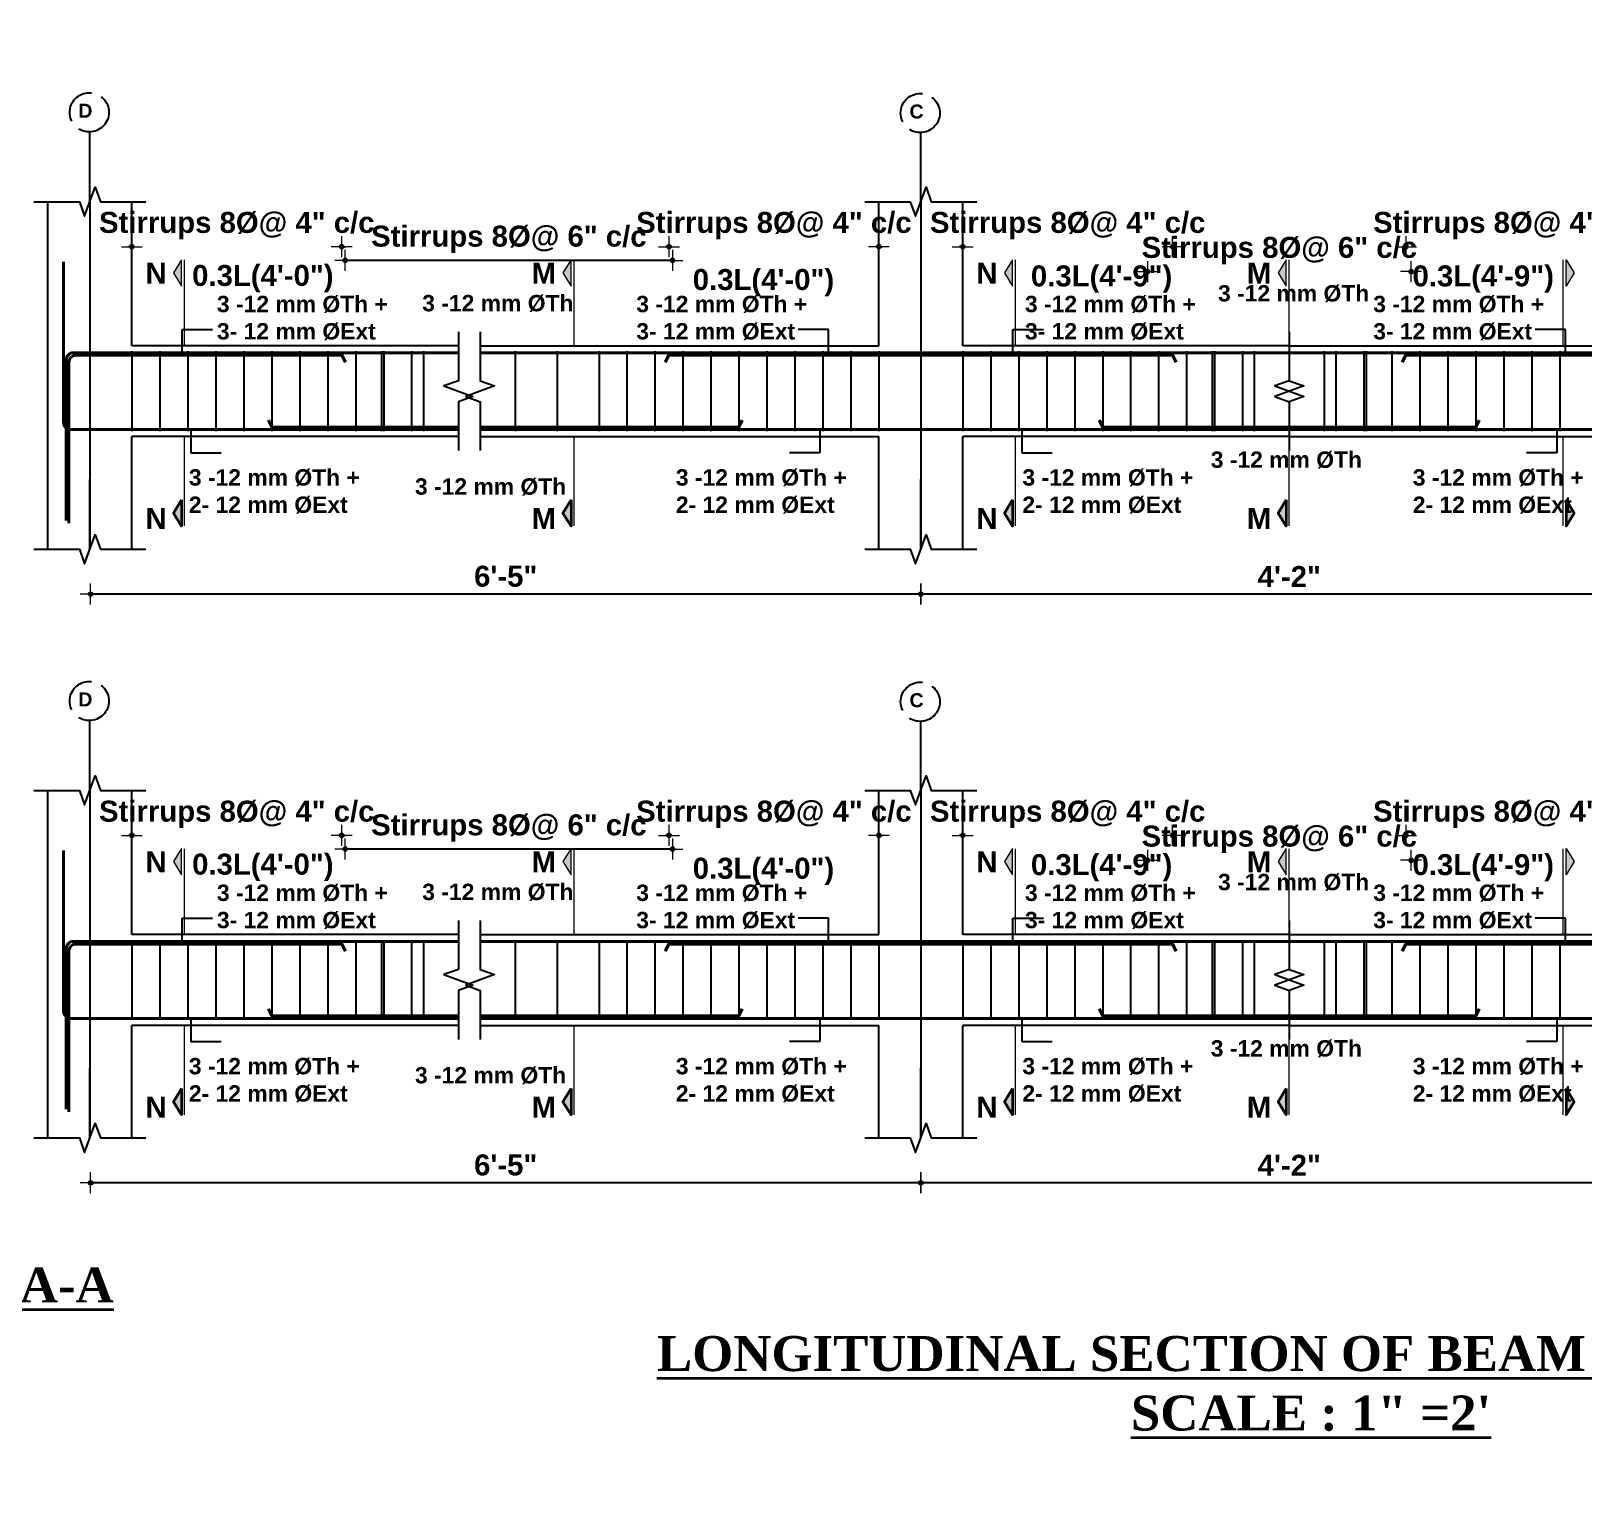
# Model space of a CAD drawing. Header units: inches. Extents: x -12071822 to 12321209, y -1222525 to 1319227.
# Drawn here: x 128550.7 to 128994.4, y 48407.2 to 48822 of the extents above; entities that cross this region are included whole.
import ezdxf

# ---------------------------------------------------------------- set-up
doc = ezdxf.new("R2010")
doc.units = ezdxf.units.IN
doc.header["$MEASUREMENT"] = 0
doc.header["$PDMODE"] = 35
doc.linetypes.add('ACAD_ISO02W100', pattern=[15, 12, -3])
for name, color, linetype, lineweight in [('BAR', 5, 'Continuous', 40), ('Dimension', 130, 'Continuous', 9), ('Hatch', 9, 'Continuous', 9), ('HATCH1', 4, 'ACAD_ISO02W100', 13), ('TEXT', 255, 'Continuous', 35), ('Windows', 151, 'Continuous', 15)]:
    doc.layers.add(name, color=color, linetype=linetype, lineweight=lineweight)
doc.layers.add('STIRRUP', color=10, linetype='Continuous')
doc.styles.add('1.8 str', font='times.ttf', dxfattribs={"width": 0.8, "height": 6})
doc.styles.add('STYLE1', font='arialbd.ttf')
doc.dimstyles.new('1.4', dxfattribs={"dimscale": 0, "dimtxt": 6, "dimasz": 0.5, "dimexe": 2, "dimexo": 9, "dimgap": 2, "dimtad": 1, "dimdec": 0, "dimlfac": 0.5, "dimzin": 3, "dimdsep": 46, "dimlunit": 4, "dimtxsty": '1.8 str', "dimblk": 'DIM', "dimcen": 3, "dimdle": 3, "dimse1": 1, "dimse2": 1, "dimclrd": 256, "dimclre": 256, "dimclrt": 7, "dimadec": 1, "dimazin": 2, "dimtfac": 1, "dimtdec": 0, "dimtix": 1, "dimtofl": 0, "dimtmove": 2, "dimatfit": 3, "dimldrblk": 'ARROW', "dimfxl": 2, "dimfrac": 2, "dimtolj": 2, "dimtzin": 0, "dimarcsym": 0})

# ---------------------------------------------------------------- blocks, each defined once
blk = doc.blocks.new('DIM')
at = {"layer": 'Dimension'}
h = blk.add_hatch(color=256, dxfattribs=at)
h.paths.add_polyline_path([(0, 1.28), (0, 0), (1.28, 0, 0.414214)])
h.paths.add_polyline_path([(1.28, 0), (0, 0), (0, -1.28, 0.414214)])
h.paths.add_polyline_path([(0, 0), (-1.28, 0, 0.414214), (0, -1.28)])
h.paths.add_polyline_path([(0, 1.28, 0.414214), (-1.28, 0), (0, 0)])
for p, q in [((-6, 0), (6, 0)), ((0, 6), (0, -6))]:
    blk.add_line(p, q, dxfattribs=at)
blk.add_circle((0, 0), 1.28, dxfattribs=at)
blk = doc.blocks.new('*D3036')
at = {"layer": 'Defpoints', "color": 0, "ltscale": 10, "transparency": 16777216}
for p in [(128817.1, 48592.05), (128817.1, 48578.51), (128877.1, 48560.99)]:
    blk.add_point(p, dxfattribs=at)
at = {"layer": 'Dimension', "lineweight": -2, "ltscale": 10, "transparency": 16777216}
for p, q in [((128816.6, 48592.05), (128816.1, 48592.05)), ((128877.6, 48592.05), (128878.1, 48592.05))]:
    blk.add_line(p, q, dxfattribs=at)
at = {"layer": 'Dimension', "lineweight": -2, "ltscale": 10, "transparency": 16777216, "xscale": 0.5, "yscale": 0.5, "zscale": 0.5}
blk.add_blockref('DIM', (128817.1, 48592.05), dxfattribs=at)
at = {"layer": 'Dimension', "lineweight": -2, "ltscale": 10, "transparency": 16777216, "xscale": 0.5, "yscale": 0.5, "zscale": 0.5, "rotation": 180}
blk.add_blockref('DIM', (128877.1, 48592.05), dxfattribs=at)
at = {"layer": 'Dimension', "color": 7, "ltscale": 10, "transparency": 16777216, "insert": (128847.1, 48598.07), "char_height": 6, "attachment_point": 5, "style": 'STYLE1'}
blk.add_mtext('\\A2;Stirrups 8%%C@ 4" c/c', dxfattribs=at)
blk = doc.blocks.new('ARROW')
at = {"layer": 'Hatch'}
h = blk.add_hatch(color=256, dxfattribs=at)
h.dxf.hatch_style = 1
h.paths.add_polyline_path([(12191115.76, -1270860.08), (12191485.38, -1270660.08), (12191115.76, -1270660.08)])
for p, q in [((12191115.76, -1270860.08), (12191115.76, -1270060.08)), ((12191015.76, -1270160.08), (12196382.95, -1270160.08)), ((12191485.38, -1270660.08), (12190746.15, -1270660.08)), ((12190746.15, -1270660.08), (12191115.76, -1270860.08)), ((12191485.38, -1270660.08), (12191115.76, -1270860.08))]:
    blk.add_line(p, q, dxfattribs=at)
blk = doc.blocks.new('*D3037')
at = {"layer": 'Defpoints', "color": 0, "ltscale": 10, "transparency": 16777216}
for p in [(128793.1, 48592.05), (128793.1, 48578.51), (128733.1, 48560.99)]:
    blk.add_point(p, dxfattribs=at)
at = {"layer": 'Dimension', "lineweight": -2, "ltscale": 10, "transparency": 16777216}
for p, q in [((128732.6, 48592.05), (128732.1, 48592.05)), ((128793.6, 48592.05), (128794.1, 48592.05))]:
    blk.add_line(p, q, dxfattribs=at)
at = {"layer": 'Dimension', "lineweight": -2, "ltscale": 10, "transparency": 16777216, "xscale": 0.5, "yscale": 0.5, "zscale": 0.5}
blk.add_blockref('DIM', (128733.1, 48592.05), dxfattribs=at)
at = {"layer": 'Dimension', "lineweight": -2, "ltscale": 10, "transparency": 16777216, "xscale": 0.5, "yscale": 0.5, "zscale": 0.5, "rotation": 180}
blk.add_blockref('DIM', (128793.1, 48592.05), dxfattribs=at)
at = {"layer": 'Dimension', "color": 7, "ltscale": 10, "transparency": 16777216, "insert": (128763.1, 48598.07), "char_height": 6, "attachment_point": 5, "style": 'STYLE1'}
blk.add_mtext('\\A2;Stirrups 8%%C@ 4" c/c', dxfattribs=at)
blk = doc.blocks.new('*D3038')
at = {"layer": 'Defpoints', "color": 0, "ltscale": 10, "transparency": 16777216}
for p in [(128579.53, 48592.05), (128579.53, 48578.51), (128639.53, 48560.99)]:
    blk.add_point(p, dxfattribs=at)
at = {"layer": 'Dimension', "lineweight": -2, "ltscale": 10, "transparency": 16777216}
for p, q in [((128579.03, 48592.05), (128578.53, 48592.05)), ((128640.03, 48592.05), (128640.53, 48592.05))]:
    blk.add_line(p, q, dxfattribs=at)
at = {"layer": 'Dimension', "lineweight": -2, "ltscale": 10, "transparency": 16777216, "xscale": 0.5, "yscale": 0.5, "zscale": 0.5}
blk.add_blockref('DIM', (128579.53, 48592.05), dxfattribs=at)
at = {"layer": 'Dimension', "lineweight": -2, "ltscale": 10, "transparency": 16777216, "xscale": 0.5, "yscale": 0.5, "zscale": 0.5, "rotation": 180}
blk.add_blockref('DIM', (128639.53, 48592.05), dxfattribs=at)
at = {"layer": 'Dimension', "color": 7, "ltscale": 10, "transparency": 16777216, "insert": (128609.53, 48598.07), "char_height": 6, "attachment_point": 5, "style": 'STYLE1'}
blk.add_mtext('\\A2;Stirrups 8%%C@ 4" c/c', dxfattribs=at)
blk = doc.blocks.new('*D3039')
at = {"layer": 'Defpoints', "color": 0, "ltscale": 10, "transparency": 16777216}
for p in [(128640.54, 48588.14), (128640.54, 48556.71), (128734.11, 48556.71)]:
    blk.add_point(p, dxfattribs=at)
at = {"layer": 'Dimension', "lineweight": -2, "ltscale": 10, "transparency": 16777216}
blk.add_line((128733.61, 48588.14), (128641.04, 48588.14), dxfattribs=at)
at = {"layer": 'Dimension', "lineweight": -2, "ltscale": 10, "transparency": 16777216, "xscale": 0.5, "yscale": 0.5, "zscale": 0.5, "rotation": 180}
blk.add_blockref('DIM', (128640.54, 48588.14), dxfattribs=at)
at = {"layer": 'Dimension', "lineweight": -2, "ltscale": 10, "transparency": 16777216, "xscale": 0.5, "yscale": 0.5, "zscale": 0.5}
blk.add_blockref('DIM', (128734.11, 48588.14), dxfattribs=at)
at = {"layer": 'Dimension', "color": 7, "ltscale": 10, "transparency": 16777216, "insert": (128687.32, 48594.16), "char_height": 6, "attachment_point": 5, "style": 'STYLE1'}
blk.add_mtext('\\A2;Stirrups 8%%C@ 6" c/c', dxfattribs=at)
blk = doc.blocks.new('*D3040')
at = {"layer": 'Defpoints', "color": 0, "ltscale": 10, "transparency": 16777216}
for p in [(128805.1, 48505.55), (129015.8, 48505.55), (128805.1, 48492.74)]:
    blk.add_point(p, dxfattribs=at)
at = {"layer": 'Dimension', "lineweight": -2, "ltscale": 10, "transparency": 16777216}
blk.add_line((129015.3, 48492.74), (128805.6, 48492.74), dxfattribs=at)
at = {"layer": 'Dimension', "lineweight": -2, "ltscale": 10, "transparency": 16777216, "xscale": 0.5, "yscale": 0.5, "zscale": 0.5, "rotation": 180}
blk.add_blockref('DIM', (128805.1, 48492.74), dxfattribs=at)
at = {"layer": 'Dimension', "lineweight": -2, "ltscale": 10, "transparency": 16777216, "xscale": 0.5, "yscale": 0.5, "zscale": 0.5}
blk.add_blockref('DIM', (129015.8, 48492.74), dxfattribs=at)
at = {"layer": 'Dimension', "color": 7, "ltscale": 10, "transparency": 16777216, "insert": (128910.45, 48497.75), "char_height": 6, "attachment_point": 5, "style": 'STYLE1'}
blk.add_mtext('\\A2;4\'-2"', dxfattribs=at)
blk = doc.blocks.new('*D3041')
at = {"layer": 'Defpoints', "color": 0, "ltscale": 10, "transparency": 16777216}
for p in [(128567.75, 48505.55), (128805.1, 48505.55), (128567.75, 48492.74)]:
    blk.add_point(p, dxfattribs=at)
at = {"layer": 'Dimension', "lineweight": -2, "ltscale": 10, "transparency": 16777216}
blk.add_line((128804.6, 48492.74), (128568.25, 48492.74), dxfattribs=at)
at = {"layer": 'Dimension', "lineweight": -2, "ltscale": 10, "transparency": 16777216, "xscale": 0.5, "yscale": 0.5, "zscale": 0.5, "rotation": 180}
blk.add_blockref('DIM', (128567.75, 48492.74), dxfattribs=at)
at = {"layer": 'Dimension', "lineweight": -2, "ltscale": 10, "transparency": 16777216, "xscale": 0.5, "yscale": 0.5, "zscale": 0.5}
blk.add_blockref('DIM', (128805.1, 48492.74), dxfattribs=at)
at = {"layer": 'Dimension', "color": 7, "ltscale": 10, "transparency": 16777216, "insert": (128686.42, 48497.8), "char_height": 6, "attachment_point": 5, "style": 'STYLE1'}
blk.add_mtext('\\A2;6\'-5"', dxfattribs=at)
blk = doc.blocks.new('*D3044')
at = {"layer": 'Defpoints', "color": 0, "ltscale": 10, "transparency": 16777216}
for p in [(128945.29, 48584.92), (128869.94, 48568.37), (128945.29, 48553.86)]:
    blk.add_point(p, dxfattribs=at)
at = {"layer": 'Dimension', "lineweight": -2, "ltscale": 10, "transparency": 16777216}
for p, q in [((128869.44, 48584.92), (128868.94, 48584.92)), ((128945.79, 48584.92), (128946.29, 48584.92))]:
    blk.add_line(p, q, dxfattribs=at)
at = {"layer": 'Dimension', "lineweight": -2, "ltscale": 10, "transparency": 16777216, "xscale": 0.5, "yscale": 0.5, "zscale": 0.5}
blk.add_blockref('DIM', (128869.94, 48584.92), dxfattribs=at)
at = {"layer": 'Dimension', "lineweight": -2, "ltscale": 10, "transparency": 16777216, "xscale": 0.5, "yscale": 0.5, "zscale": 0.5, "rotation": 180}
blk.add_blockref('DIM', (128945.29, 48584.92), dxfattribs=at)
at = {"layer": 'Dimension', "color": 7, "ltscale": 10, "transparency": 16777216, "insert": (128907.61, 48590.94), "char_height": 6, "attachment_point": 5, "style": 'STYLE1'}
blk.add_mtext('\\A2;Stirrups 8%%C@ 6" c/c', dxfattribs=at)
blk = doc.blocks.new('*D3045')
at = {"layer": 'Defpoints', "color": 0, "ltscale": 10, "transparency": 16777216}
for p in [(129003.8, 48592.05), (129003.8, 48578.51), (128943.8, 48560.99)]:
    blk.add_point(p, dxfattribs=at)
at = {"layer": 'Dimension', "lineweight": -2, "ltscale": 10, "transparency": 16777216}
for p, q in [((128943.3, 48592.05), (128942.8, 48592.05)), ((129004.3, 48592.05), (129004.8, 48592.05))]:
    blk.add_line(p, q, dxfattribs=at)
at = {"layer": 'Dimension', "lineweight": -2, "ltscale": 10, "transparency": 16777216, "xscale": 0.5, "yscale": 0.5, "zscale": 0.5}
blk.add_blockref('DIM', (128943.8, 48592.05), dxfattribs=at)
at = {"layer": 'Dimension', "lineweight": -2, "ltscale": 10, "transparency": 16777216, "xscale": 0.5, "yscale": 0.5, "zscale": 0.5, "rotation": 180}
blk.add_blockref('DIM', (129003.8, 48592.05), dxfattribs=at)
at = {"layer": 'Dimension', "color": 7, "ltscale": 10, "transparency": 16777216, "insert": (128973.8, 48598.07), "char_height": 6, "attachment_point": 5, "style": 'STYLE1'}
blk.add_mtext('\\A2;Stirrups 8%%C@ 4" c/c', dxfattribs=at)
blk = doc.blocks.new('*D3047')
at = {"layer": 'Defpoints', "color": 0, "ltscale": 10, "transparency": 16777216}
for p in [(128817.1, 48760.34), (128817.1, 48746.8), (128877.1, 48729.28)]:
    blk.add_point(p, dxfattribs=at)
at = {"layer": 'Dimension', "lineweight": -2, "ltscale": 10, "transparency": 16777216}
for p, q in [((128816.6, 48760.34), (128816.1, 48760.34)), ((128877.6, 48760.34), (128878.1, 48760.34))]:
    blk.add_line(p, q, dxfattribs=at)
at = {"layer": 'Dimension', "lineweight": -2, "ltscale": 10, "transparency": 16777216, "xscale": 0.5, "yscale": 0.5, "zscale": 0.5}
blk.add_blockref('DIM', (128817.1, 48760.34), dxfattribs=at)
at = {"layer": 'Dimension', "lineweight": -2, "ltscale": 10, "transparency": 16777216, "xscale": 0.5, "yscale": 0.5, "zscale": 0.5, "rotation": 180}
blk.add_blockref('DIM', (128877.1, 48760.34), dxfattribs=at)
at = {"layer": 'Dimension', "color": 7, "ltscale": 10, "transparency": 16777216, "insert": (128847.1, 48766.37), "char_height": 6, "attachment_point": 5, "style": 'STYLE1'}
blk.add_mtext('\\A2;Stirrups 8%%C@ 4" c/c', dxfattribs=at)
blk = doc.blocks.new('*D3048')
at = {"layer": 'Defpoints', "color": 0, "ltscale": 10, "transparency": 16777216}
for p in [(128793.1, 48760.34), (128793.1, 48746.8), (128733.1, 48729.28)]:
    blk.add_point(p, dxfattribs=at)
at = {"layer": 'Dimension', "lineweight": -2, "ltscale": 10, "transparency": 16777216}
for p, q in [((128732.6, 48760.34), (128732.1, 48760.34)), ((128793.6, 48760.34), (128794.1, 48760.34))]:
    blk.add_line(p, q, dxfattribs=at)
at = {"layer": 'Dimension', "lineweight": -2, "ltscale": 10, "transparency": 16777216, "xscale": 0.5, "yscale": 0.5, "zscale": 0.5}
blk.add_blockref('DIM', (128733.1, 48760.34), dxfattribs=at)
at = {"layer": 'Dimension', "lineweight": -2, "ltscale": 10, "transparency": 16777216, "xscale": 0.5, "yscale": 0.5, "zscale": 0.5, "rotation": 180}
blk.add_blockref('DIM', (128793.1, 48760.34), dxfattribs=at)
at = {"layer": 'Dimension', "color": 7, "ltscale": 10, "transparency": 16777216, "insert": (128763.1, 48766.37), "char_height": 6, "attachment_point": 5, "style": 'STYLE1'}
blk.add_mtext('\\A2;Stirrups 8%%C@ 4" c/c', dxfattribs=at)
blk = doc.blocks.new('*D3049')
at = {"layer": 'Defpoints', "color": 0, "ltscale": 10, "transparency": 16777216}
for p in [(128579.53, 48760.34), (128579.53, 48746.8), (128639.53, 48729.28)]:
    blk.add_point(p, dxfattribs=at)
at = {"layer": 'Dimension', "lineweight": -2, "ltscale": 10, "transparency": 16777216}
for p, q in [((128579.03, 48760.34), (128578.53, 48760.34)), ((128640.03, 48760.34), (128640.53, 48760.34))]:
    blk.add_line(p, q, dxfattribs=at)
at = {"layer": 'Dimension', "lineweight": -2, "ltscale": 10, "transparency": 16777216, "xscale": 0.5, "yscale": 0.5, "zscale": 0.5}
blk.add_blockref('DIM', (128579.53, 48760.34), dxfattribs=at)
at = {"layer": 'Dimension', "lineweight": -2, "ltscale": 10, "transparency": 16777216, "xscale": 0.5, "yscale": 0.5, "zscale": 0.5, "rotation": 180}
blk.add_blockref('DIM', (128639.53, 48760.34), dxfattribs=at)
at = {"layer": 'Dimension', "color": 7, "ltscale": 10, "transparency": 16777216, "insert": (128609.53, 48766.37), "char_height": 6, "attachment_point": 5, "style": 'STYLE1'}
blk.add_mtext('\\A2;Stirrups 8%%C@ 4" c/c', dxfattribs=at)
blk = doc.blocks.new('*D3050')
at = {"layer": 'Defpoints', "color": 0, "ltscale": 10, "transparency": 16777216}
for p in [(128640.54, 48756.43), (128640.54, 48725), (128734.11, 48725)]:
    blk.add_point(p, dxfattribs=at)
at = {"layer": 'Dimension', "lineweight": -2, "ltscale": 10, "transparency": 16777216}
blk.add_line((128733.61, 48756.43), (128641.04, 48756.43), dxfattribs=at)
at = {"layer": 'Dimension', "lineweight": -2, "ltscale": 10, "transparency": 16777216, "xscale": 0.5, "yscale": 0.5, "zscale": 0.5, "rotation": 180}
blk.add_blockref('DIM', (128640.54, 48756.43), dxfattribs=at)
at = {"layer": 'Dimension', "lineweight": -2, "ltscale": 10, "transparency": 16777216, "xscale": 0.5, "yscale": 0.5, "zscale": 0.5}
blk.add_blockref('DIM', (128734.11, 48756.43), dxfattribs=at)
at = {"layer": 'Dimension', "color": 7, "ltscale": 10, "transparency": 16777216, "insert": (128687.32, 48762.45), "char_height": 6, "attachment_point": 5, "style": 'STYLE1'}
blk.add_mtext('\\A2;Stirrups 8%%C@ 6" c/c', dxfattribs=at)
blk = doc.blocks.new('*D3051')
at = {"layer": 'Defpoints', "color": 0, "ltscale": 10, "transparency": 16777216}
for p in [(128805.1, 48673.84), (129015.8, 48673.84), (128805.1, 48661.03)]:
    blk.add_point(p, dxfattribs=at)
at = {"layer": 'Dimension', "lineweight": -2, "ltscale": 10, "transparency": 16777216}
blk.add_line((129015.3, 48661.03), (128805.6, 48661.03), dxfattribs=at)
at = {"layer": 'Dimension', "lineweight": -2, "ltscale": 10, "transparency": 16777216, "xscale": 0.5, "yscale": 0.5, "zscale": 0.5, "rotation": 180}
blk.add_blockref('DIM', (128805.1, 48661.03), dxfattribs=at)
at = {"layer": 'Dimension', "lineweight": -2, "ltscale": 10, "transparency": 16777216, "xscale": 0.5, "yscale": 0.5, "zscale": 0.5}
blk.add_blockref('DIM', (129015.8, 48661.03), dxfattribs=at)
at = {"layer": 'Dimension', "color": 7, "ltscale": 10, "transparency": 16777216, "insert": (128910.45, 48666.04), "char_height": 6, "attachment_point": 5, "style": 'STYLE1'}
blk.add_mtext('\\A2;4\'-2"', dxfattribs=at)
blk = doc.blocks.new('*D3052')
at = {"layer": 'Defpoints', "color": 0, "ltscale": 10, "transparency": 16777216}
for p in [(128567.75, 48673.84), (128805.1, 48673.84), (128567.75, 48661.03)]:
    blk.add_point(p, dxfattribs=at)
at = {"layer": 'Dimension', "lineweight": -2, "ltscale": 10, "transparency": 16777216}
blk.add_line((128804.6, 48661.03), (128568.25, 48661.03), dxfattribs=at)
at = {"layer": 'Dimension', "lineweight": -2, "ltscale": 10, "transparency": 16777216, "xscale": 0.5, "yscale": 0.5, "zscale": 0.5, "rotation": 180}
blk.add_blockref('DIM', (128567.75, 48661.03), dxfattribs=at)
at = {"layer": 'Dimension', "lineweight": -2, "ltscale": 10, "transparency": 16777216, "xscale": 0.5, "yscale": 0.5, "zscale": 0.5}
blk.add_blockref('DIM', (128805.1, 48661.03), dxfattribs=at)
at = {"layer": 'Dimension', "color": 7, "ltscale": 10, "transparency": 16777216, "insert": (128686.42, 48666.1), "char_height": 6, "attachment_point": 5, "style": 'STYLE1'}
blk.add_mtext('\\A2;6\'-5"', dxfattribs=at)
blk = doc.blocks.new('*D3055')
at = {"layer": 'Defpoints', "color": 0, "ltscale": 10, "transparency": 16777216}
for p in [(128945.29, 48753.21), (128869.94, 48736.67), (128945.29, 48722.15)]:
    blk.add_point(p, dxfattribs=at)
at = {"layer": 'Dimension', "lineweight": -2, "ltscale": 10, "transparency": 16777216}
for p, q in [((128869.44, 48753.21), (128868.94, 48753.21)), ((128945.79, 48753.21), (128946.29, 48753.21))]:
    blk.add_line(p, q, dxfattribs=at)
at = {"layer": 'Dimension', "lineweight": -2, "ltscale": 10, "transparency": 16777216, "xscale": 0.5, "yscale": 0.5, "zscale": 0.5}
blk.add_blockref('DIM', (128869.94, 48753.21), dxfattribs=at)
at = {"layer": 'Dimension', "lineweight": -2, "ltscale": 10, "transparency": 16777216, "xscale": 0.5, "yscale": 0.5, "zscale": 0.5, "rotation": 180}
blk.add_blockref('DIM', (128945.29, 48753.21), dxfattribs=at)
at = {"layer": 'Dimension', "color": 7, "ltscale": 10, "transparency": 16777216, "insert": (128907.61, 48759.23), "char_height": 6, "attachment_point": 5, "style": 'STYLE1'}
blk.add_mtext('\\A2;Stirrups 8%%C@ 6" c/c', dxfattribs=at)
blk = doc.blocks.new('*D3056')
at = {"layer": 'Defpoints', "color": 0, "ltscale": 10, "transparency": 16777216}
for p in [(129003.8, 48760.34), (129003.8, 48746.8), (128943.8, 48729.28)]:
    blk.add_point(p, dxfattribs=at)
at = {"layer": 'Dimension', "lineweight": -2, "ltscale": 10, "transparency": 16777216}
for p, q in [((128943.3, 48760.34), (128942.8, 48760.34)), ((129004.3, 48760.34), (129004.8, 48760.34))]:
    blk.add_line(p, q, dxfattribs=at)
at = {"layer": 'Dimension', "lineweight": -2, "ltscale": 10, "transparency": 16777216, "xscale": 0.5, "yscale": 0.5, "zscale": 0.5}
blk.add_blockref('DIM', (128943.8, 48760.34), dxfattribs=at)
at = {"layer": 'Dimension', "lineweight": -2, "ltscale": 10, "transparency": 16777216, "xscale": 0.5, "yscale": 0.5, "zscale": 0.5, "rotation": 180}
blk.add_blockref('DIM', (129003.8, 48760.34), dxfattribs=at)
at = {"layer": 'Dimension', "color": 7, "ltscale": 10, "transparency": 16777216, "insert": (128973.8, 48766.37), "char_height": 6, "attachment_point": 5, "style": 'STYLE1'}
blk.add_mtext('\\A2;Stirrups 8%%C@ 4" c/c', dxfattribs=at)

msp = doc.modelspace()

# ---------------------------------------------------------------- hatches: boundary and pattern name
at = {"layer": 'TEXT', "ltscale": 10}
for points in [[(128593.73, 48756.58), (128593.73, 48749.08), (128591.42, 48752.83)], [(128705.11, 48756.58), (128705.11, 48749.08), (128702.8, 48752.83)], [(128831.3, 48756.58), (128831.3, 48749.08), (128828.99, 48752.83)], [(128909.59, 48756.58), (128909.59, 48749.08), (128907.28, 48752.83)], [(128989.6, 48756.58), (128989.6, 48749.08), (128991.91, 48752.83)], [(128593.73, 48680.44), (128593.73, 48687.94), (128591.42, 48684.19)], [(128705.11, 48680.44), (128705.11, 48687.94), (128702.8, 48684.19)], [(128831.3, 48680.44), (128831.3, 48687.94), (128828.99, 48684.19)], [(128909.59, 48680.44), (128909.59, 48687.94), (128907.28, 48684.19)], [(128989.6, 48680.44), (128989.6, 48687.94), (128991.91, 48684.19)], [(128593.73, 48588.29), (128593.73, 48580.79), (128591.42, 48584.54)], [(128705.11, 48588.29), (128705.11, 48580.79), (128702.8, 48584.54)], [(128831.3, 48588.29), (128831.3, 48580.79), (128828.99, 48584.54)], [(128909.59, 48588.29), (128909.59, 48580.79), (128907.28, 48584.54)], [(128989.6, 48588.29), (128989.6, 48580.79), (128991.91, 48584.54)], [(128593.73, 48512.15), (128593.73, 48519.65), (128591.42, 48515.9)], [(128705.11, 48512.15), (128705.11, 48519.65), (128702.8, 48515.9)], [(128831.3, 48512.15), (128831.3, 48519.65), (128828.99, 48515.9)], [(128909.59, 48512.15), (128909.59, 48519.65), (128907.28, 48515.9)], [(128989.6, 48512.15), (128989.6, 48519.65), (128991.91, 48515.9)]]:
    msp.add_hatch(color=256, dxfattribs=at).paths.add_polyline_path(points)

# ---------------------------------------------------------------- linework, layer by layer
for p, q in [((128567.53, 48773.2), (128567.53, 48793.15)), ((128805.1, 48773.2), (128805.1, 48793.15)), ((128567.53, 48773.2), (128567.53, 48673.84)), ((128805.1, 48773.2), (128805.1, 48673.84)), ((128567.53, 48673.84), (128567.53, 48693.8)), ((128805.1, 48673.84), (128805.1, 48693.8)), ((128567.53, 48604.91), (128567.53, 48624.86)), ((128805.1, 48604.91), (128805.1, 48624.86)), ((128567.53, 48604.91), (128567.53, 48505.55)), ((128805.1, 48604.91), (128805.1, 48505.55)), ((128567.53, 48505.55), (128567.53, 48525.5)), ((128805.1, 48505.55), (128805.1, 48525.5))]:
    msp.add_line(p, q)
at = {"ltscale": 10}
for p, q in [((128555.53, 48729.28), (128555.53, 48773.2)), ((128579.53, 48732.03), (128579.53, 48773.2)), ((128793.1, 48732.03), (128793.1, 48773.2)), ((128817.1, 48732.03), (128817.1, 48773.2)), ((128555.53, 48673.84), (128555.53, 48729.28)), ((128672.88, 48732.03), (128579.53, 48732.03)), ((128679.1, 48732.03), (128793.1, 48732.03)), ((128910.45, 48732.03), (128817.1, 48732.03)), ((128910.45, 48732.03), (129003.8, 48732.03)), ((128672.88, 48706.03), (128579.53, 48706.03)), ((128579.53, 48673.84), (128579.53, 48706.03)), ((128679.1, 48706.03), (128793.1, 48706.03)), ((128793.1, 48673.84), (128793.1, 48706.03)), ((128910.45, 48706.03), (128817.1, 48706.03)), ((128817.1, 48673.84), (128817.1, 48706.03)), ((128910.45, 48706.03), (129003.8, 48706.03)), ((128555.53, 48560.99), (128555.53, 48604.91)), ((128579.53, 48563.74), (128579.53, 48604.91)), ((128793.1, 48563.74), (128793.1, 48604.91)), ((128817.1, 48563.74), (128817.1, 48604.91)), ((128672.88, 48563.74), (128579.53, 48563.74)), ((128679.1, 48563.74), (128793.1, 48563.74)), ((128910.45, 48563.74), (128817.1, 48563.74)), ((128910.45, 48563.74), (129003.8, 48563.74)), ((128555.53, 48505.55), (128555.53, 48560.99)), ((128672.88, 48537.74), (128579.53, 48537.74)), ((128579.53, 48505.55), (128579.53, 48537.74)), ((128679.1, 48537.74), (128793.1, 48537.74)), ((128793.1, 48505.55), (128793.1, 48537.74)), ((128910.45, 48537.74), (128817.1, 48537.74)), ((128817.1, 48505.55), (128817.1, 48537.74)), ((128910.45, 48537.74), (129003.8, 48537.74))]:
    msp.add_line(p, q, dxfattribs=at)
at = {"linetype": 'Continuous', "ltscale": 10}
for points in [[(128551.53, 48773.2), (128564.53, 48773.2), (128566.03, 48769.08), (128569.03, 48777.32), (128570.53, 48773.2), (128583.53, 48773.2)], [(128789.1, 48773.2), (128802.1, 48773.2), (128803.6, 48769.08), (128806.6, 48777.32), (128808.1, 48773.2), (128821.1, 48773.2)], [(128672.88, 48736.03), (128672.88, 48722.03), (128668.76, 48720.53), (128677, 48717.53), (128672.88, 48716.03), (128672.88, 48702.03)], [(128672.88, 48736.03), (128672.88, 48722.03), (128668.76, 48720.53), (128677, 48717.53), (128672.88, 48716.03), (128672.88, 48702.03)], [(128679.1, 48736.03), (128679.1, 48722.03), (128683.22, 48720.53), (128674.98, 48717.53), (128679.1, 48716.03), (128679.1, 48702.03)], [(128679.1, 48736.03), (128679.1, 48722.03), (128683.22, 48720.53), (128674.98, 48717.53), (128679.1, 48716.03), (128679.1, 48702.03)], [(128910.45, 48736.03), (128910.45, 48722.03), (128906.33, 48720.53), (128914.57, 48717.53), (128910.45, 48716.03), (128910.45, 48702.03)], [(128910.45, 48736.03), (128910.45, 48722.03), (128906.33, 48720.53), (128914.57, 48717.53), (128910.45, 48716.03), (128910.45, 48702.03)], [(128910.45, 48736.03), (128910.45, 48722.03), (128914.57, 48720.53), (128906.33, 48717.53), (128910.45, 48716.03), (128910.45, 48702.03)], [(128910.45, 48736.03), (128910.45, 48722.03), (128914.57, 48720.53), (128906.33, 48717.53), (128910.45, 48716.03), (128910.45, 48702.03)], [(128551.53, 48673.84), (128564.53, 48673.84), (128566.03, 48669.72), (128569.03, 48677.96), (128570.53, 48673.84), (128583.53, 48673.84)], [(128789.1, 48673.84), (128802.1, 48673.84), (128803.6, 48669.72), (128806.6, 48677.96), (128808.1, 48673.84), (128821.1, 48673.84)], [(128551.53, 48604.91), (128564.53, 48604.91), (128566.03, 48600.79), (128569.03, 48609.03), (128570.53, 48604.91), (128583.53, 48604.91)], [(128789.1, 48604.91), (128802.1, 48604.91), (128803.6, 48600.79), (128806.6, 48609.03), (128808.1, 48604.91), (128821.1, 48604.91)], [(128672.88, 48567.74), (128672.88, 48553.74), (128668.76, 48552.24), (128677, 48549.24), (128672.88, 48547.74), (128672.88, 48533.74)], [(128672.88, 48567.74), (128672.88, 48553.74), (128668.76, 48552.24), (128677, 48549.24), (128672.88, 48547.74), (128672.88, 48533.74)], [(128679.1, 48567.74), (128679.1, 48553.74), (128683.22, 48552.24), (128674.98, 48549.24), (128679.1, 48547.74), (128679.1, 48533.74)], [(128679.1, 48567.74), (128679.1, 48553.74), (128683.22, 48552.24), (128674.98, 48549.24), (128679.1, 48547.74), (128679.1, 48533.74)], [(128910.45, 48567.74), (128910.45, 48553.74), (128906.33, 48552.24), (128914.57, 48549.24), (128910.45, 48547.74), (128910.45, 48533.74)], [(128910.45, 48567.74), (128910.45, 48553.74), (128906.33, 48552.24), (128914.57, 48549.24), (128910.45, 48547.74), (128910.45, 48533.74)], [(128910.45, 48567.74), (128910.45, 48553.74), (128914.57, 48552.24), (128906.33, 48549.24), (128910.45, 48547.74), (128910.45, 48533.74)], [(128910.45, 48567.74), (128910.45, 48553.74), (128914.57, 48552.24), (128906.33, 48549.24), (128910.45, 48547.74), (128910.45, 48533.74)], [(128551.53, 48505.55), (128564.53, 48505.55), (128566.03, 48501.43), (128569.03, 48509.67), (128570.53, 48505.55), (128583.53, 48505.55)], [(128789.1, 48505.55), (128802.1, 48505.55), (128803.6, 48501.43), (128806.6, 48509.67), (128808.1, 48505.55), (128821.1, 48505.55)]]:
    msp.add_lwpolyline(points, dxfattribs=at)
at = {"layer": 'BAR', "ltscale": 10}
for p, q in [((128567.53, 48730.03), (128672.88, 48730.03)), ((128805.1, 48730.03), (128679.1, 48730.03)), ((128805.1, 48730.03), (128910.45, 48730.03)), ((129015.8, 48730.03), (128910.45, 48730.03)), ((128567.53, 48708.03), (128672.88, 48708.03)), ((128805.1, 48708.03), (128679.1, 48708.03)), ((128805.1, 48708.03), (128910.45, 48708.03)), ((129015.8, 48708.03), (128910.45, 48708.03)), ((128567.53, 48561.74), (128672.88, 48561.74)), ((128805.1, 48561.74), (128679.1, 48561.74)), ((128805.1, 48561.74), (128910.45, 48561.74)), ((129015.8, 48561.74), (128910.45, 48561.74)), ((128567.53, 48539.74), (128672.88, 48539.74)), ((128805.1, 48539.74), (128679.1, 48539.74)), ((128805.1, 48539.74), (128910.45, 48539.74)), ((129015.8, 48539.74), (128910.45, 48539.74))]:
    msp.add_line(p, q, dxfattribs=at)
for points in [[(128579.53, 48708.03), (128562.05, 48708.03, -0.414214), (128560.03, 48710.05), (128560.03, 48756.03)], [(128560.78, 48682.03), (128560.78, 48728.02, -0.414214), (128562.8, 48730.03), (128579.53, 48730.03)], [(128561.53, 48681.28), (128561.53, 48727.27, -0.414214), (128563.55, 48729.28), (128579.53, 48729.28)], [(128579.53, 48539.74), (128562.05, 48539.74, -0.414214), (128560.03, 48541.76), (128560.03, 48587.74)], [(128560.78, 48513.74), (128560.78, 48559.73, -0.414214), (128562.8, 48561.74), (128579.53, 48561.74)], [(128561.53, 48512.99), (128561.53, 48558.98, -0.414214), (128563.55, 48560.99), (128579.53, 48560.99)]]:
    msp.add_lwpolyline(points, format="xyb", dxfattribs=at)
for points in [[(128640.58, 48727.28), (128639.53, 48729.28), (128567.53, 48729.28)], [(128732.06, 48727.28), (128733.1, 48729.28), (128805.1, 48729.28)], [(128878.14, 48727.28), (128877.1, 48729.28), (128805.1, 48729.28)], [(128942.76, 48727.28), (128943.8, 48729.28), (129015.8, 48729.28)], [(128618.58, 48710.78), (128619.53, 48708.78), (128672.88, 48708.78)], [(128754.05, 48710.78), (128753.1, 48708.78), (128679.1, 48708.78)], [(128856.14, 48710.78), (128857.1, 48708.78), (128910.45, 48708.78)], [(128964.76, 48710.78), (128963.8, 48708.78), (128910.45, 48708.78)], [(128640.58, 48558.99), (128639.53, 48560.99), (128567.53, 48560.99)], [(128732.06, 48558.99), (128733.1, 48560.99), (128805.1, 48560.99)], [(128878.14, 48558.99), (128877.1, 48560.99), (128805.1, 48560.99)], [(128942.76, 48558.99), (128943.8, 48560.99), (129015.8, 48560.99)], [(128618.58, 48542.49), (128619.53, 48540.49), (128672.88, 48540.49)], [(128754.05, 48542.49), (128753.1, 48540.49), (128679.1, 48540.49)], [(128856.14, 48542.49), (128857.1, 48540.49), (128910.45, 48540.49)], [(128964.76, 48542.49), (128963.8, 48540.49), (128910.45, 48540.49)]]:
    msp.add_lwpolyline(points, dxfattribs=at)
at = {"layer": 'Dimension', "ltscale": 10}
for p, q in [((128594.59, 48732.03), (128594.59, 48756.53)), ((128705.97, 48732.03), (128705.97, 48756.53)), ((128832.16, 48732.03), (128832.16, 48756.53)), ((128910.45, 48732.03), (128910.45, 48756.53)), ((128988.75, 48732.03), (128988.75, 48756.53)), ((128594.59, 48680.49), (128594.59, 48706.03)), ((128705.97, 48680.49), (128705.97, 48706.03)), ((128832.16, 48680.49), (128832.16, 48706.03)), ((128910.45, 48680.49), (128910.45, 48706.03)), ((128988.75, 48680.49), (128988.75, 48706.03)), ((128594.59, 48563.74), (128594.59, 48588.24)), ((128705.97, 48563.74), (128705.97, 48588.24)), ((128832.16, 48563.74), (128832.16, 48588.24)), ((128910.45, 48563.74), (128910.45, 48588.24)), ((128988.75, 48563.74), (128988.75, 48588.24)), ((128594.59, 48512.2), (128594.59, 48537.74)), ((128705.97, 48512.2), (128705.97, 48537.74)), ((128832.16, 48512.2), (128832.16, 48537.74)), ((128910.45, 48512.2), (128910.45, 48537.74)), ((128988.75, 48512.2), (128988.75, 48537.74))]:
    msp.add_line(p, q, dxfattribs=at)
for points in [[(128593.73, 48749.08), (128593.73, 48756.58), (128591.42, 48752.83), (128593.73, 48749.08)], [(128705.11, 48749.08), (128705.11, 48756.58), (128702.8, 48752.83), (128705.11, 48749.08)], [(128831.3, 48749.08), (128831.3, 48756.58), (128828.99, 48752.83), (128831.3, 48749.08)], [(128909.59, 48749.08), (128909.59, 48756.58), (128907.28, 48752.83), (128909.59, 48749.08)], [(128989.6, 48749.08), (128989.6, 48756.58), (128991.91, 48752.83), (128989.6, 48749.08)], [(128593.73, 48580.79), (128593.73, 48588.29), (128591.42, 48584.54), (128593.73, 48580.79)], [(128705.11, 48580.79), (128705.11, 48588.29), (128702.8, 48584.54), (128705.11, 48580.79)], [(128831.3, 48580.79), (128831.3, 48588.29), (128828.99, 48584.54), (128831.3, 48580.79)], [(128909.59, 48580.79), (128909.59, 48588.29), (128907.28, 48584.54), (128909.59, 48580.79)], [(128989.6, 48580.79), (128989.6, 48588.29), (128991.91, 48584.54), (128989.6, 48580.79)]]:
    msp.add_lwpolyline(points, dxfattribs=at)
at = {"layer": 'HATCH1', "lineweight": 25}
for centre in [(128567.37, 48798.75), (128804.93, 48798.53), (128567.37, 48630.46), (128804.93, 48630.23)]:
    msp.add_circle(centre, 5.6, dxfattribs=at)
at = {"layer": 'STIRRUP'}
for p, q in [((128579.53, 48730.43), (128579.53, 48707.63)), ((128587.53, 48730.43), (128587.53, 48707.63)), ((128595.53, 48730.43), (128595.53, 48707.63)), ((128603.53, 48730.43), (128603.53, 48707.63)), ((128611.53, 48730.43), (128611.53, 48707.63)), ((128619.53, 48730.43), (128619.53, 48707.63)), ((128627.53, 48730.43), (128627.53, 48707.63)), ((128635.53, 48730.43), (128635.53, 48707.63)), ((128643.53, 48730.43), (128643.53, 48707.63)), ((128650.88, 48730.43), (128650.88, 48707.63)), ((128651.53, 48730.43), (128651.53, 48707.63)), ((128659.53, 48730.43), (128659.53, 48707.63)), ((128662.88, 48730.43), (128662.88, 48707.63)), ((128689.1, 48730.43), (128689.1, 48707.63)), ((128701.1, 48730.43), (128701.1, 48707.63)), ((128713.1, 48730.43), (128713.1, 48707.63)), ((128721.1, 48730.43), (128721.1, 48707.63)), ((128729.1, 48730.43), (128729.1, 48707.63)), ((128737.1, 48730.43), (128737.1, 48707.63)), ((128745.1, 48730.43), (128745.1, 48707.63)), ((128753.1, 48730.43), (128753.1, 48707.63)), ((128761.1, 48730.43), (128761.1, 48707.63)), ((128769.1, 48730.43), (128769.1, 48707.63)), ((128777.1, 48730.43), (128777.1, 48707.63)), ((128785.1, 48730.43), (128785.1, 48707.63)), ((128793.1, 48730.43), (128793.1, 48707.63)), ((128817.1, 48730.43), (128817.1, 48707.63)), ((128825.1, 48730.43), (128825.1, 48707.63)), ((128833.1, 48730.43), (128833.1, 48707.63)), ((128841.1, 48730.43), (128841.1, 48707.63)), ((128849.1, 48730.43), (128849.1, 48707.63)), ((128857.1, 48730.43), (128857.1, 48707.63)), ((128865.1, 48730.43), (128865.1, 48707.63)), ((128873.1, 48730.43), (128873.1, 48707.63)), ((128881.1, 48730.43), (128881.1, 48707.63)), ((128888.45, 48730.43), (128888.45, 48707.63)), ((128889.1, 48730.43), (128889.1, 48707.63)), ((128897.1, 48730.43), (128897.1, 48707.63)), ((128900.45, 48730.43), (128900.45, 48707.63)), ((128920.45, 48730.43), (128920.45, 48707.63)), ((128923.8, 48730.43), (128923.8, 48707.63)), ((128931.8, 48730.43), (128931.8, 48707.63)), ((128932.45, 48730.43), (128932.45, 48707.63)), ((128939.8, 48730.43), (128939.8, 48707.63)), ((128947.8, 48730.43), (128947.8, 48707.63)), ((128955.8, 48730.43), (128955.8, 48707.63)), ((128963.8, 48730.43), (128963.8, 48707.63)), ((128971.8, 48730.43), (128971.8, 48707.63)), ((128979.8, 48730.43), (128979.8, 48707.63)), ((128987.8, 48730.43), (128987.8, 48707.63)), ((128579.53, 48562.14), (128579.53, 48539.34)), ((128587.53, 48562.14), (128587.53, 48539.34)), ((128595.53, 48562.14), (128595.53, 48539.34)), ((128603.53, 48562.14), (128603.53, 48539.34)), ((128611.53, 48562.14), (128611.53, 48539.34)), ((128619.53, 48562.14), (128619.53, 48539.34)), ((128627.53, 48562.14), (128627.53, 48539.34)), ((128635.53, 48562.14), (128635.53, 48539.34)), ((128643.53, 48562.14), (128643.53, 48539.34)), ((128650.88, 48562.14), (128650.88, 48539.34)), ((128651.53, 48562.14), (128651.53, 48539.34)), ((128659.53, 48562.14), (128659.53, 48539.34)), ((128662.88, 48562.14), (128662.88, 48539.34)), ((128689.1, 48562.14), (128689.1, 48539.34)), ((128701.1, 48562.14), (128701.1, 48539.34)), ((128713.1, 48562.14), (128713.1, 48539.34)), ((128721.1, 48562.14), (128721.1, 48539.34)), ((128729.1, 48562.14), (128729.1, 48539.34)), ((128737.1, 48562.14), (128737.1, 48539.34)), ((128745.1, 48562.14), (128745.1, 48539.34)), ((128753.1, 48562.14), (128753.1, 48539.34)), ((128761.1, 48562.14), (128761.1, 48539.34)), ((128769.1, 48562.14), (128769.1, 48539.34)), ((128777.1, 48562.14), (128777.1, 48539.34)), ((128785.1, 48562.14), (128785.1, 48539.34)), ((128793.1, 48562.14), (128793.1, 48539.34)), ((128817.1, 48562.14), (128817.1, 48539.34)), ((128825.1, 48562.14), (128825.1, 48539.34)), ((128833.1, 48562.14), (128833.1, 48539.34)), ((128841.1, 48562.14), (128841.1, 48539.34)), ((128849.1, 48562.14), (128849.1, 48539.34)), ((128857.1, 48562.14), (128857.1, 48539.34)), ((128865.1, 48562.14), (128865.1, 48539.34)), ((128873.1, 48562.14), (128873.1, 48539.34)), ((128881.1, 48562.14), (128881.1, 48539.34)), ((128888.45, 48562.14), (128888.45, 48539.34)), ((128889.1, 48562.14), (128889.1, 48539.34)), ((128897.1, 48562.14), (128897.1, 48539.34)), ((128900.45, 48562.14), (128900.45, 48539.34)), ((128920.45, 48562.14), (128920.45, 48539.34)), ((128923.8, 48562.14), (128923.8, 48539.34)), ((128931.8, 48562.14), (128931.8, 48539.34)), ((128932.45, 48562.14), (128932.45, 48539.34)), ((128939.8, 48562.14), (128939.8, 48539.34)), ((128947.8, 48562.14), (128947.8, 48539.34)), ((128955.8, 48562.14), (128955.8, 48539.34)), ((128963.8, 48562.14), (128963.8, 48539.34)), ((128971.8, 48562.14), (128971.8, 48539.34)), ((128979.8, 48562.14), (128979.8, 48539.34)), ((128987.8, 48562.14), (128987.8, 48539.34))]:
    msp.add_line(p, q, dxfattribs=at)
at = {"layer": 'TEXT', "ltscale": 10}
for points in [[(128593.73, 48687.94), (128593.73, 48680.44), (128591.42, 48684.19), (128593.73, 48687.94)], [(128705.11, 48687.94), (128705.11, 48680.44), (128702.8, 48684.19), (128705.11, 48687.94)], [(128831.3, 48687.94), (128831.3, 48680.44), (128828.99, 48684.19), (128831.3, 48687.94)], [(128909.59, 48687.94), (128909.59, 48680.44), (128907.28, 48684.19), (128909.59, 48687.94)], [(128989.6, 48687.94), (128989.6, 48680.44), (128991.91, 48684.19), (128989.6, 48687.94)], [(128593.73, 48519.65), (128593.73, 48512.15), (128591.42, 48515.9), (128593.73, 48519.65)], [(128705.11, 48519.65), (128705.11, 48512.15), (128702.8, 48515.9), (128705.11, 48519.65)], [(128831.3, 48519.65), (128831.3, 48512.15), (128828.99, 48515.9), (128831.3, 48519.65)], [(128909.59, 48519.65), (128909.59, 48512.15), (128907.28, 48515.9), (128909.59, 48519.65)], [(128989.6, 48519.65), (128989.6, 48512.15), (128991.91, 48515.9), (128989.6, 48519.65)]]:
    msp.add_lwpolyline(points, dxfattribs=at)
at = {"layer": 'Windows'}
msp.add_circle((127888.68, 49173.51), 6257.09, dxfattribs=at)

# ---------------------------------------------------------------- texts
at = {"layer": 'HATCH1', "lineweight": 25, "style": 'STYLE1'}
for s, p in [('D', (128564.22, 48797.2)), ('C', (128801.87, 48796.98)), ('D', (128564.22, 48628.91)), ('C', (128801.87, 48628.69))]:
    msp.add_text(s, height=4, dxfattribs=at).set_placement(p)
at = {"layer": 'TEXT', "ltscale": 10, "style": 'STYLE1'}
for s, height, p in [('N', 6, (128583.43, 48749.74)), ('M', 6, (128693.84, 48749.74)), ('N', 6, (128820.99, 48749.74)), ('M', 6, (128898.32, 48749.74)), ('3 -12 mm %%CTh ', 4.68, (128662.56, 48741.86)), ('3 -12 mm %%CTh ', 4.68, (128890.08, 48744.67)), ('3 -12 mm %%CTh ', 4.68, (128888, 48697.12)), ('3 -12 mm %%CTh ', 4.68, (128660.48, 48689.44)), ('N', 6, (128583.43, 48679.62)), ('M', 6, (128693.84, 48679.62)), ('N', 6, (128820.99, 48679.62)), ('M', 6, (128898.32, 48679.62)), ('N', 6, (128583.43, 48581.45)), ('M', 6, (128693.84, 48581.45)), ('N', 6, (128820.99, 48581.45)), ('M', 6, (128898.32, 48581.45)), ('3 -12 mm %%CTh ', 4.68, (128662.56, 48573.56)), ('3 -12 mm %%CTh ', 4.68, (128890.08, 48576.38)), ('3 -12 mm %%CTh ', 4.68, (128888, 48528.83)), ('3 -12 mm %%CTh ', 4.68, (128660.48, 48521.15)), ('N', 6, (128583.43, 48511.33)), ('M', 6, (128693.84, 48511.33)), ('N', 6, (128820.99, 48511.33)), ('M', 6, (128898.32, 48511.33))]:
    msp.add_text(s, height=height, dxfattribs=at).set_placement(p)
at = {"layer": 'TEXT', "style": 'STYLE1'}
for s, p in [('0.3L(4\'-0")', (128596.77, 48749.12)), ('0.3L(4\'-9")', (128836.58, 48748.98)), ('0.3L(4\'-9")', (128945.69, 48748.98)), ('0.3L(4\'-0")', (128739.9, 48747.95)), ('0.3L(4\'-0")', (128596.77, 48580.83)), ('0.3L(4\'-0")', (128739.9, 48579.66)), ('0.3L(4\'-9")', (128836.58, 48580.69)), ('0.3L(4\'-9")', (128945.69, 48580.69))]:
    msp.add_text(s, height=6, dxfattribs=at).set_placement(p)
at = {"layer": 'TEXT', "ltscale": 10, "char_height": 4.68, "attachment_point": 1, "style": 'STYLE1'}
for s, width, insert in [('3 -12 mm %%CTh + 3- 12 mm %%CExt', 53.0695, (128603.86, 48746.29)), ('3 -12 mm %%CTh + 3- 12 mm %%CExt', 51.4226, (128723.76, 48746.29)), ('3 -12 mm %%CTh + 3- 12 mm %%CExt', 53.0695, (128834.88, 48746.29)), ('3 -12 mm %%CTh + 3- 12 mm %%CExt', 51.4226, (128934.46, 48746.29)), ('3 -12 mm %%CTh + 2- 12 mm %%CExt', 53.0695, (128595.84, 48696.72)), ('3 -12 mm %%CTh + 2- 12 mm %%CExt', 52.0465, (128735.07, 48696.72)), ('3 -12 mm %%CTh + 2- 12 mm %%CExt', 53.0695, (128834.15, 48696.72)), ('3 -12 mm %%CTh + 2- 12 mm %%CExt', 52.0465, (128945.77, 48696.72)), ('3 -12 mm %%CTh + 3- 12 mm %%CExt', 53.0695, (128603.86, 48577.99)), ('3 -12 mm %%CTh + 3- 12 mm %%CExt', 51.4226, (128723.76, 48577.99)), ('3 -12 mm %%CTh + 3- 12 mm %%CExt', 53.0695, (128834.88, 48577.99)), ('3 -12 mm %%CTh + 3- 12 mm %%CExt', 51.4226, (128934.46, 48577.99)), ('3 -12 mm %%CTh + 2- 12 mm %%CExt', 53.0695, (128595.84, 48528.43)), ('3 -12 mm %%CTh + 2- 12 mm %%CExt', 52.0465, (128735.07, 48528.43)), ('3 -12 mm %%CTh + 2- 12 mm %%CExt', 53.0695, (128834.15, 48528.43)), ('3 -12 mm %%CTh + 2- 12 mm %%CExt', 52.0465, (128945.77, 48528.43))]:
    msp.add_mtext_dynamic_manual_height_columns(s, width=width, gutter_width=1, heights=[0], dxfattribs=dict(at, insert=insert))
at = {"layer": 'TEXT', "char_height": 10, "width": 450.6233, "style": 'STYLE1'}
for s, insert, attachment_point in [('{\\fTimes New Roman|b1|i0|c0|p18;\\LLONGITUDINAL SECTION OF BEAM ALONG A-A}', (128218.93, 48468.52), 1), ('{\\fTimes New Roman|b1|i0|c0|p18;\\LLONGITUDINAL SECTION OF BEAM ALONG  B-B}', (129087.18, 48448.93), 3), ('{\\fTimes New Roman|b1|i0|c0|p18;\\LSCALE : 1" =2\'}', (128968.18, 48431.93), 3)]:
    msp.add_mtext(s, dxfattribs=dict(at, insert=insert, attachment_point=attachment_point))

# ---------------------------------------------------------------- dimensions: what is measured, and where the dimension line sits
at = {"layer": 'Dimension', "ltscale": 10}
for base, p1, p2, text, picture, middle in [((128579.53, 48760.34), (128639.53, 48729.28), (128579.53, 48746.8), 'Stirrups 8%%C@ 4" c/c', '*D3049', (128609.53, 48766.37)), ((128640.54, 48756.43), (128734.11, 48725), (128640.54, 48725), 'Stirrups 8%%C@ 6" c/c', '*D3050', (128687.32, 48762.45)), ((128817.1, 48760.34), (128877.1, 48729.28), (128817.1, 48746.8), 'Stirrups 8%%C@ 4" c/c', '*D3047', (128847.1, 48766.37)), ((128567.75, 48661.03), (128805.1, 48673.84), (128567.75, 48673.84), '6\'-5"', '*D3052', (128686.42, 48666.1)), ((128805.1, 48661.03), (129015.8, 48673.84), (128805.1, 48673.84), '4\'-2"', '*D3051', (128910.45, 48666.04)), ((128579.53, 48592.05), (128639.53, 48560.99), (128579.53, 48578.51), 'Stirrups 8%%C@ 4" c/c', '*D3038', (128609.53, 48598.07)), ((128817.1, 48592.05), (128877.1, 48560.99), (128817.1, 48578.51), 'Stirrups 8%%C@ 4" c/c', '*D3036', (128847.1, 48598.07)), ((128640.54, 48588.14), (128734.11, 48556.71), (128640.54, 48556.71), 'Stirrups 8%%C@ 6" c/c', '*D3039', (128687.32, 48594.16)), ((128567.75, 48492.74), (128805.1, 48505.55), (128567.75, 48505.55), '6\'-5"', '*D3041', (128686.42, 48497.8)), ((128805.1, 48492.74), (129015.8, 48505.55), (128805.1, 48505.55), '4\'-2"', '*D3040', (128910.45, 48497.75))]:
    dim = msp.add_linear_dim(base=base, p1=p1, p2=p2, angle=180, text=text, dimstyle='1.4', override={"dimscale": 1, "dimtxsty": 'STYLE1'}, dxfattribs=at)
    dim.commit()
    dim.dimension.update_dxf_attribs({"geometry": picture, "text_midpoint": middle})
for base, p1, p2, text, picture, middle in [((128793.1, 48760.34), (128733.1, 48729.28), (128793.1, 48746.8), 'Stirrups 8%%C@ 4" c/c', '*D3048', (128763.1, 48766.37)), ((129003.8, 48760.34), (128943.8, 48729.28), (129003.8, 48746.8), 'Stirrups 8%%C@ 4" c/c', '*D3056', (128973.8, 48766.37)), ((128945.29, 48753.21), (128869.94, 48736.67), (128945.29, 48722.15), 'Stirrups 8%%C@ 6" c/c', '*D3055', (128907.61, 48759.23)), ((128793.1, 48592.05), (128733.1, 48560.99), (128793.1, 48578.51), 'Stirrups 8%%C@ 4" c/c', '*D3037', (128763.1, 48598.07)), ((129003.8, 48592.05), (128943.8, 48560.99), (129003.8, 48578.51), 'Stirrups 8%%C@ 4" c/c', '*D3045', (128973.8, 48598.07)), ((128945.29, 48584.92), (128869.94, 48568.37), (128945.29, 48553.86), 'Stirrups 8%%C@ 6" c/c', '*D3044', (128907.61, 48590.94))]:
    dim = msp.add_linear_dim(base=base, p1=p1, p2=p2, text=text, dimstyle='1.4', override={"dimscale": 1, "dimtxsty": 'STYLE1'}, dxfattribs=at)
    dim.commit()
    dim.dimension.update_dxf_attribs({"geometry": picture, "text_midpoint": middle})

# ---------------------------------------------------------------- leaders
for points in [[(128593.89, 48730.43), (128593.89, 48736.64), (128602.61, 48736.64)], [(128778.74, 48730.43), (128778.74, 48736.64), (128770.02, 48736.64)], [(128831.46, 48730.43), (128831.46, 48736.64), (128840.18, 48736.64)], [(128989.45, 48730.43), (128989.45, 48736.64), (128980.73, 48736.64)], [(128596.37, 48707.63), (128596.37, 48701.43), (128605.09, 48701.43)], [(128776.26, 48707.63), (128776.26, 48701.43), (128767.54, 48701.43)], [(128833.94, 48707.63), (128833.94, 48701.43), (128842.66, 48701.43)], [(128986.96, 48707.63), (128986.96, 48701.43), (128978.24, 48701.43)], [(128593.89, 48562.14), (128593.89, 48568.35), (128602.61, 48568.35)], [(128778.74, 48562.14), (128778.74, 48568.35), (128770.02, 48568.35)], [(128831.46, 48562.14), (128831.46, 48568.35), (128840.18, 48568.35)], [(128989.45, 48562.14), (128989.45, 48568.35), (128980.73, 48568.35)], [(128596.37, 48539.34), (128596.37, 48533.13), (128605.09, 48533.13)], [(128776.26, 48539.34), (128776.26, 48533.13), (128767.54, 48533.13)], [(128833.94, 48539.34), (128833.94, 48533.13), (128842.66, 48533.13)], [(128986.96, 48539.34), (128986.96, 48533.13), (128978.24, 48533.13)]]:
    msp.add_leader(points, dimstyle='1.4', override={"dimscale": 1, "dimtxsty": 'STYLE1'}, dxfattribs=at)

doc.saveas('drawing.dxf')
